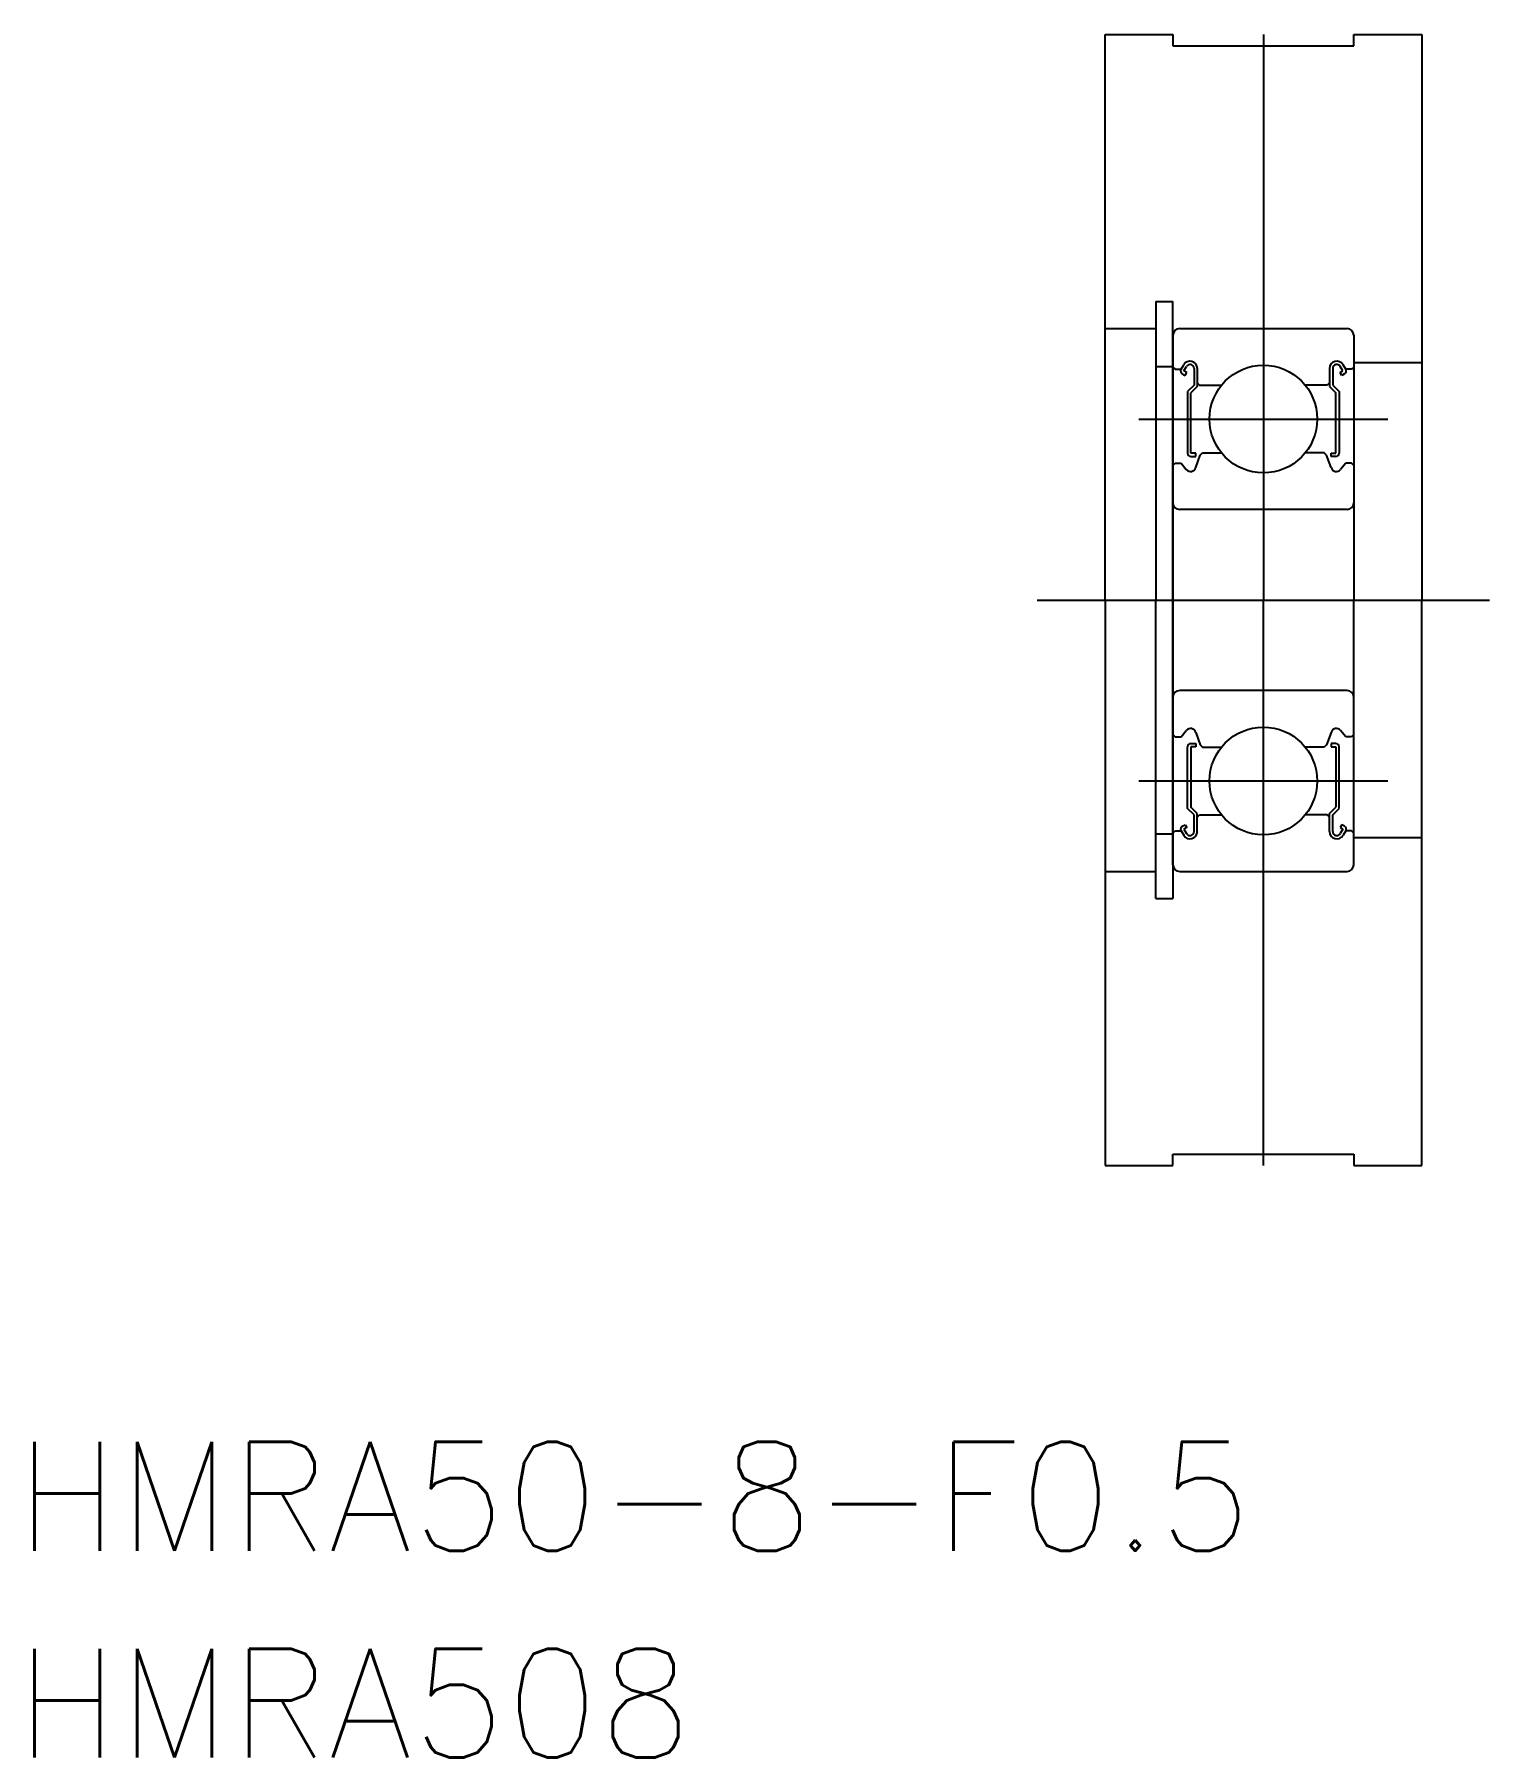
# Model space of a CAD drawing. Extents: x 154.8 to 219.2, y 104.5 to 180.6.
import ezdxf

# ---------------------------------------------------------------- set-up
doc = ezdxf.new("R2010")
doc.units = 0
doc.linetypes.add('CENTER', pattern=[50.8, 31.75, -6.35, 6.35, -6.35])
doc.layers.get('0').update_dxf_attribs({"linetype": 'CONTINUOUS'})
doc.layers.add('CENTER', color=1, linetype='CENTER')
doc.styles.get("Standard").update_dxf_attribs({"font": 'txt.shx'})

msp = doc.modelspace()

# ---------------------------------------------------------------- linework, layer by layer
at = {"color": 7, "linetype": 'CONTINUOUS'}
for p, q in [((202.174, 155.629), (202.174, 180.629)), ((202.174, 180.629), (205.174, 180.629)), ((205.174, 180.629), (205.174, 180.129)), ((213.174, 180.629), (216.174, 180.629)), ((213.174, 180.129), (213.174, 180.629)), ((216.174, 180.629), (216.174, 155.629)), ((205.174, 180.129), (213.174, 180.129)), ((204.424, 168.829), (205.174, 168.829)), ((204.424, 168.829), (204.424, 155.629)), ((205.174, 155.629), (205.174, 168.829)), ((202.174, 167.629), (204.424, 167.629)), ((205.474, 167.629), (212.874, 167.629)), ((205.174, 167.329), (205.174, 155.629)), ((213.174, 167.329), (213.174, 155.629)), ((213.174, 166.129), (216.174, 166.129)), ((204.424, 165.957), (205.174, 165.957)), ((205.174, 165.929), (205.274, 165.829)), ((205.274, 165.829), (205.534, 165.829)), ((205.534, 165.829), (205.651, 166.027)), ((205.587, 165.632), (205.711, 165.56)), ((205.658, 165.757), (205.776, 165.955)), ((205.783, 165.685), (205.658, 165.757)), ((205.711, 165.56), (205.783, 165.685)), ((206.109, 165.866), (206.109, 165.129)), ((206.253, 165.866), (206.253, 165.069)), ((212.095, 165.866), (212.095, 165.069)), ((212.239, 165.866), (212.239, 165.129)), ((212.565, 165.685), (212.69, 165.757)), ((212.637, 165.56), (212.565, 165.685)), ((212.69, 165.757), (212.572, 165.955)), ((212.762, 165.632), (212.637, 165.56)), ((212.814, 165.829), (212.697, 166.027)), ((213.074, 165.829), (212.814, 165.829)), ((213.174, 165.929), (213.074, 165.829)), ((206.109, 165.129), (205.822, 164.841)), ((205.822, 164.841), (205.822, 162.123)), ((206.253, 165.069), (205.966, 164.781)), ((205.966, 162.123), (205.966, 164.781)), ((206.253, 165.229), (206.353, 165.129)), ((206.353, 165.129), (207.325, 165.129)), ((211.995, 165.129), (211.024, 165.129)), ((212.095, 165.229), (211.995, 165.129)), ((212.095, 165.069), (212.383, 164.781)), ((212.239, 165.129), (212.527, 164.841)), ((212.383, 162.123), (212.383, 164.781)), ((212.527, 164.841), (212.527, 162.123)), ((205.174, 161.579), (205.274, 161.679)), ((205.274, 161.679), (205.534, 161.679)), ((205.534, 161.679), (205.765, 161.396)), ((206.181, 162.123), (205.966, 162.123)), ((205.966, 161.979), (206.181, 161.979)), ((206.181, 161.979), (206.181, 162.123)), ((206.181, 161.481), (206.383, 162.035)), ((206.383, 162.035), (206.483, 162.129)), ((206.483, 162.129), (207.325, 162.129)), ((211.865, 162.129), (211.024, 162.129)), ((211.965, 162.035), (211.865, 162.129)), ((212.167, 161.481), (211.965, 162.035)), ((212.167, 162.123), (212.383, 162.123)), ((212.167, 161.979), (212.167, 162.123)), ((212.383, 161.979), (212.167, 161.979)), ((212.814, 161.679), (212.583, 161.396)), ((213.074, 161.679), (212.814, 161.679)), ((213.174, 161.579), (213.074, 161.679)), ((212.874, 159.629), (205.474, 159.629)), ((202.174, 155.629), (202.174, 130.629)), ((204.424, 142.429), (204.424, 155.629)), ((205.174, 155.629), (205.174, 142.429)), ((205.174, 143.929), (205.174, 155.629)), ((213.174, 143.929), (213.174, 155.629)), ((216.174, 130.629), (216.174, 155.629)), ((212.874, 151.629), (205.474, 151.629)), ((205.174, 149.679), (205.274, 149.579)), ((205.274, 149.579), (205.534, 149.579)), ((205.534, 149.579), (205.765, 149.862)), ((206.181, 149.777), (206.383, 149.223)), ((212.167, 149.777), (211.965, 149.223)), ((212.814, 149.579), (212.583, 149.862)), ((213.074, 149.579), (212.814, 149.579)), ((213.174, 149.679), (213.074, 149.579)), ((213.174, 149.779), (213.174, 149.779)), ((205.822, 146.417), (205.822, 149.135)), ((205.966, 149.279), (206.181, 149.279)), ((206.181, 149.135), (205.966, 149.135)), ((205.966, 149.135), (205.966, 146.476)), ((206.181, 149.279), (206.181, 149.135)), ((206.383, 149.223), (206.483, 149.129)), ((206.483, 149.129), (207.325, 149.129)), ((211.865, 149.129), (211.024, 149.129)), ((211.965, 149.223), (211.865, 149.129)), ((212.383, 149.279), (212.167, 149.279)), ((212.167, 149.279), (212.167, 149.135)), ((212.167, 149.135), (212.383, 149.135)), ((212.383, 149.135), (212.383, 146.476)), ((212.527, 146.417), (212.527, 149.135)), ((206.109, 146.129), (205.822, 146.417)), ((206.253, 146.188), (205.966, 146.476)), ((212.095, 146.188), (212.383, 146.476)), ((212.239, 146.129), (212.527, 146.417)), ((213.174, 146.854), (213.174, 146.854)), ((205.587, 145.625), (205.711, 145.697)), ((205.783, 145.573), (205.658, 145.501)), ((205.658, 145.501), (205.776, 145.302)), ((205.711, 145.697), (205.783, 145.573)), ((206.109, 145.392), (206.109, 146.129)), ((206.253, 145.392), (206.253, 146.188)), ((206.253, 146.029), (206.353, 146.129)), ((206.353, 146.129), (207.325, 146.129)), ((211.995, 146.129), (211.024, 146.129)), ((212.095, 146.029), (211.995, 146.129)), ((212.095, 145.392), (212.095, 146.188)), ((212.239, 145.392), (212.239, 146.129)), ((212.637, 145.697), (212.565, 145.573)), ((212.565, 145.573), (212.69, 145.501)), ((212.69, 145.501), (212.572, 145.302)), ((212.762, 145.625), (212.637, 145.697)), ((204.424, 145.3), (205.174, 145.3)), ((205.174, 145.329), (205.274, 145.429)), ((205.274, 145.429), (205.534, 145.429)), ((205.534, 145.429), (205.651, 145.23)), ((212.814, 145.429), (212.697, 145.23)), ((213.074, 145.429), (212.814, 145.429)), ((213.174, 145.329), (213.074, 145.429)), ((213.174, 145.129), (216.174, 145.129)), ((202.174, 143.629), (204.424, 143.629)), ((205.474, 143.629), (212.874, 143.629)), ((204.424, 142.429), (205.174, 142.429)), ((205.174, 131.129), (213.174, 131.129)), ((205.174, 130.629), (205.174, 131.129)), ((213.174, 131.129), (213.174, 130.629)), ((202.174, 130.629), (205.174, 130.629)), ((213.174, 130.629), (216.174, 130.629))]:
    msp.add_line(p, q, dxfattribs=at)
for centre in [(209.174, 163.629), (209.174, 147.629)]:
    msp.add_circle(centre, 2.381, dxfattribs=at)
for centre, radius, start, end in [((205.474, 167.329), 0.3, 90, 180), ((212.874, 167.329), 0.3, 0, 90), ((205.931, 165.866), 0.323, 0, 150.00136), ((212.418, 165.866), 0.323, 29.99864, 180), ((205.658, 165.757), 0.144, 149.98876, 240.00428), ((205.931, 165.866), 0.179, 0, 150.00262), ((212.418, 165.866), 0.179, 29.99738, 180), ((212.69, 165.757), 0.144, 299.99572, 30.01124), ((205.95, 161.551), 0.241, 220.00189, 343.15248), ((205.966, 162.123), 0.144, 180.00005, 270.00003), ((212.398, 161.551), 0.241, 196.84752, 319.99811), ((212.383, 162.123), 0.144, 269.99997, 359.99995), ((205.474, 159.929), 0.3, 180, 270), ((212.874, 159.929), 0.3, 270, 0), ((205.474, 151.329), 0.3, 90, 180), ((212.874, 151.329), 0.3, 0, 90), ((205.95, 149.707), 0.241, 16.84752, 139.99811), ((212.398, 149.707), 0.241, 40.00189, 163.15248), ((205.966, 149.135), 0.144, 89.99997, 179.99995), ((212.383, 149.135), 0.144, 0.00005, 90.00003), ((205.658, 145.501), 0.144, 119.99572, 210.01124), ((212.69, 145.501), 0.144, 329.98876, 60.00428), ((205.931, 145.392), 0.323, 209.99864, 0), ((205.931, 145.392), 0.179, 209.99738, 0), ((212.418, 145.392), 0.323, 180, 330.00136), ((212.418, 145.392), 0.179, 180, 330.00262), ((205.474, 143.929), 0.3, 180, 270), ((212.874, 143.929), 0.3, 270, 0)]:
    msp.add_arc(centre, radius, start, end, dxfattribs=at)
at = {"layer": 'CENTER', "color": 1, "linetype": 'CENTER'}
for p, q in [((209.174, 180.629), (209.174, 155.629)), ((203.674, 163.629), (214.674, 163.629)), ((199.174, 155.629), (219.174, 155.629)), ((209.174, 130.629), (209.174, 155.629)), ((203.674, 147.629), (214.674, 147.629))]:
    msp.add_line(p, q, dxfattribs=at)

# ---------------------------------------------------------------- texts
at = {"color": 7, "linetype": 'CONTINUOUS'}
for s, height, p in [('HMRA50-8-F0.5', 4.81259, (154.011, 113.605)), ('HMRA508', 4.8126, (154.011, 104.461))]:
    msp.add_text(s, height=height, dxfattribs=at).set_placement(p)

doc.saveas('drawing.dxf')
